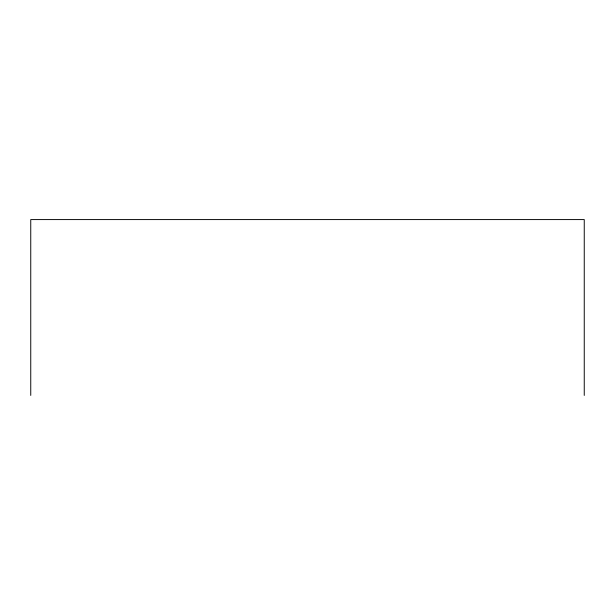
<?xml version="1.0" encoding="UTF-8"?>
<svg xmlns="http://www.w3.org/2000/svg" width="615" height="615" viewBox="0 0 615 615"><rect width="100%" height="100%" fill="white"/><g stroke="black" fill="none" stroke-linecap="round" stroke-linejoin="round"><path stroke-width="0.92" d="M584.25 395.422L584.25 219.578L30.75 219.578L30.75 395.422"/></g></svg>
